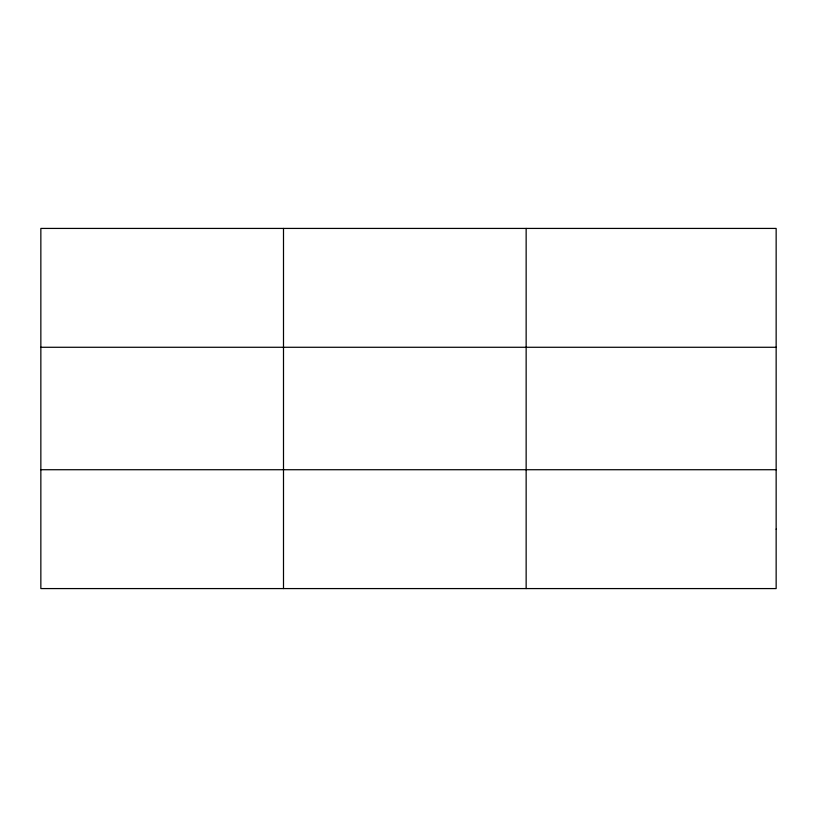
<?xml version="1.0" encoding="UTF-8"?>
<svg xmlns="http://www.w3.org/2000/svg" width="817" height="817" viewBox="0 0 817 817"><rect width="100%" height="100%" fill="white"/><g stroke="black" fill="none" stroke-linecap="round" stroke-linejoin="round"><path stroke-width="1.23" d="M283.499 228.423L283.499 588.577M526.148 228.423L526.148 588.577M40.85 347.276L776.15 347.276M40.85 469.724L776.15 469.724M776.15 529.15L776.15 588.577L40.85 588.577L40.85 228.423L776.15 228.423L776.15 529.15"/></g></svg>
